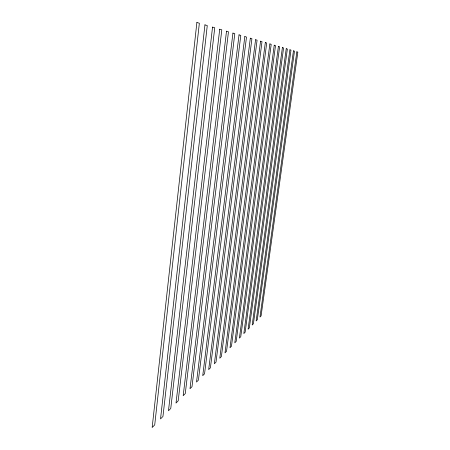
<?xml version="1.0" encoding="UTF-8"?>
<svg xmlns="http://www.w3.org/2000/svg" width="450" height="450" viewBox="0 0 450 450"><rect width="100%" height="100%" fill="white"/><g stroke="black" fill="none" stroke-linecap="round" stroke-linejoin="round"><path stroke-width="0.67" d="M196.886 22.5L152.162 427.5L154.721 424.879L199.356 23.226L196.886 22.5M204.947 24.868L160.532 418.922L162.956 416.441L207.276 25.549L204.947 24.868M212.546 27.096L168.469 410.788L170.769 408.431L214.746 27.742L212.546 27.096M219.724 29.199L176.012 403.065L178.2 400.821L221.799 29.812L219.724 29.199M226.507 31.191L183.184 395.713L185.265 393.581L228.471 31.77L226.507 31.191M232.937 33.081L190.013 388.716L191.998 386.679L234.799 33.626L232.937 33.081M239.029 34.869L196.526 382.044L198.416 380.104L240.795 35.387L239.029 34.869M244.817 36.568L202.736 375.677L204.547 373.821L246.499 37.057L244.817 36.568M250.324 38.182L208.676 369.591L210.409 367.819L251.921 38.649L250.324 38.182M255.566 39.718L214.357 363.769L216.011 362.076L257.085 40.168L255.566 39.718M260.561 41.186L219.791 358.2L221.377 356.574L262.012 41.614L260.561 41.186M265.326 42.587L225.006 352.862L226.524 351.304L266.715 42.992L265.326 42.587M269.882 43.92L230.001 347.743L231.458 346.247L271.209 44.308L269.882 43.92M274.241 45.197L234.799 342.827L236.199 341.392L275.512 45.574L274.241 45.197M278.409 46.423L239.406 338.102L240.75 336.724L279.624 46.777L278.409 46.423M282.403 47.593L243.838 333.562L245.132 332.235L283.573 47.936L282.403 47.593M286.239 48.718L248.102 329.197L249.345 327.915L287.359 49.05L286.239 48.718M289.912 49.798L252.203 324.99L253.406 323.758L290.993 50.113L289.912 49.798M293.451 50.839L256.157 320.934L257.316 319.748L294.48 51.137L293.451 50.839M296.843 51.834L259.976 317.031L261.09 315.883L297.838 52.127L296.843 51.834"/></g></svg>
